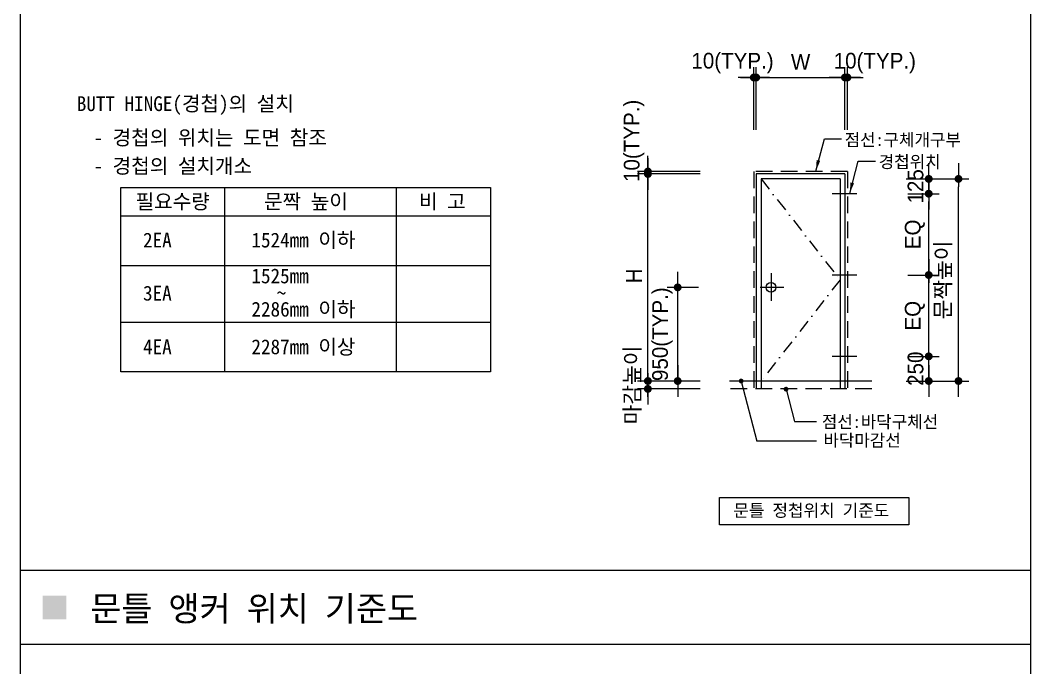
# Model space of a CAD drawing. Header units: millimetres. Extents: x 3752 to 81841, y 4485 to 53170.
# Drawn here: x 3794 to 23090, y 21894 to 34260 of the extents above; entities that cross this region are included whole.
import ezdxf

# ---------------------------------------------------------------- set-up
doc = ezdxf.new("R2010")
doc.units = ezdxf.units.MM
doc.header["$LTSCALE"] = 50
for name, pattern in [('CENTER', [65, 60, -2, 1, -2]), ('DASHDOT', [1, 0.5, -0.25, 0, -0.25]), ('HIDDEN', [9.525, 6.35, -3.175])]:
    doc.linetypes.add(name, pattern=pattern)
for name, color, linetype in [('A-CNTL', 1, 'CENTER'), ('A-DIMS', 7, 'Continuous'), ('A-DWXK-OPEN', 1, 'CENTER'), ('A-ELEV-LIN2', 7, 'Continuous'), ('A-MKXS-LEAD', 7, 'Continuous'), ('A-XXXX-SYMB', 7, 'Continuous'), ('A-XXXX-TABL', 7, 'Continuous'), ('A-XXXX-TXT2', 3, 'Continuous'), ('DIMM', 7, 'Continuous'), ('FIN2', 6, 'Continuous'), ('SECT1', 5, 'Continuous')]:
    doc.layers.add(name, color=color, linetype=linetype)
doc.styles.add('돋움', font='')
doc.styles.add('돋움3', font='', dxfattribs={"width": 0.8})
doc.styles.add('돋움체', font='')
doc.styles.get('돋움').set_extended_font_data('Dotum')
doc.styles.get('돋움3').set_extended_font_data('Dotum')
doc.styles.get('돋움체').set_extended_font_data('DotumChe')
doc.dimstyles.new('CDIM', dxfattribs={"dimscale": 100, "dimtxt": 3, "dimasz": 1, "dimexe": 2, "dimexo": 1, "dimgap": 1, "dimtad": 1, "dimdec": 0, "dimrnd": 0.5, "dimzin": 0, "dimdsep": 32, "dimtxsty": '돋움3', "dimblk1": '_CIDOT', "dimblk2": '_CIDOT', "dimsah": 1, "dimcen": 5.5, "dimclrd": 2, "dimclre": 2, "dimclrt": 7, "dimadec": 0, "dimazin": 0, "dimtfac": 1, "dimtdec": 0, "dimtix": 1, "dimtmove": 2, "dimatfit": 1, "dimldrblk": 'DOT', "dimfxl": 1, "dimtolj": 1, "dimtzin": 0, "dimlwd": -1, "dimarcsym": 0})

# ---------------------------------------------------------------- blocks, each defined once
blk = doc.blocks.new('_CIDOT')
at = {"color": 0, "linetype": 'ByBlock'}
blk.add_line((2, 0), (-1, 0), dxfattribs=at)
at = {"color": 0, "linetype": 'ByBlock', "const_width": 0.5}
blk.add_lwpolyline([(-0.25, 0, 1), (0.25, 0, 1)], format="xyb", close=True, dxfattribs=at)
blk = doc.blocks.new('*D127')
at = {"layer": 'A-DIMS', "lineweight": -2, "transparency": 16777216}
for p, q in [((17848, 32166), (17848, 33366)), ((19542, 32166), (19542, 33366))]:
    blk.add_line(p, q, dxfattribs=at)
at = {"layer": 'A-DIMS', "transparency": 16777216}
blk.add_line((17998, 33166), (19392, 33166), dxfattribs=at)
at = {"layer": 'A-DIMS', "transparency": 16777216, "xscale": 150, "yscale": 150, "zscale": 150, "rotation": 180}
blk.add_blockref('_CIDOT', (17848, 33166), dxfattribs=at)
at = {"layer": 'A-DIMS', "transparency": 16777216, "xscale": 150, "yscale": 150, "zscale": 150}
blk.add_blockref('_CIDOT', (19542, 33166), dxfattribs=at)
at = {"layer": 'A-DIMS', "color": 3, "transparency": 16777216, "insert": (18695, 33465), "char_height": 300, "attachment_point": 5, "style": '돋움'}
blk.add_mtext('\\A1;W', dxfattribs=at)
blk = doc.blocks.new('_Dot')
at = {"color": 0, "linetype": 'ByBlock', "lineweight": -2}
blk.add_line((-0.5, 0), (-1, 0), dxfattribs=at)
at = {"color": 0, "linetype": 'ByBlock', "const_width": 0.5}
blk.add_lwpolyline([(-0.25, 0, 1), (0.25, 0, 1)], format="xyb", close=True, dxfattribs=at)
blk = doc.blocks.new('*D128')
at = {"layer": 'A-DIMS', "lineweight": -2, "transparency": 16777216}
for p, q in [((19542, 32166), (19542, 33366)), ((19589, 32166), (19589, 33366))]:
    blk.add_line(p, q, dxfattribs=at)
at = {"layer": 'A-DIMS', "transparency": 16777216}
for p, q in [((19392, 33166), (19242, 33166)), ((19542, 33166), (19589, 33166)), ((19739, 33166), (19889, 33166))]:
    blk.add_line(p, q, dxfattribs=at)
at = {"layer": 'A-DIMS', "transparency": 16777216, "xscale": 150, "yscale": 150, "zscale": 150, "rotation": 180}
blk.add_blockref('_CIDOT', (19589, 33166), dxfattribs=at)
at = {"layer": 'A-DIMS', "transparency": 16777216, "xscale": 150, "yscale": 150, "zscale": 150}
blk.add_blockref('_CIDOT', (19542, 33166), dxfattribs=at)
at = {"layer": 'A-DIMS', "color": 3, "transparency": 16777216, "insert": (20112, 33441), "char_height": 300, "attachment_point": 5, "style": '돋움'}
blk.add_mtext('\\A1;10(TYP.)', dxfattribs=at)
blk = doc.blocks.new('*D129')
at = {"layer": 'A-DIMS', "lineweight": -2, "transparency": 16777216}
for p, q in [((17801, 32166), (17801, 33366)), ((17848, 32166), (17848, 33366))]:
    blk.add_line(p, q, dxfattribs=at)
at = {"layer": 'A-DIMS', "transparency": 16777216}
for p, q in [((17651, 33166), (17501, 33166)), ((17848, 33166), (17801, 33166)), ((17998, 33166), (18148, 33166))]:
    blk.add_line(p, q, dxfattribs=at)
at = {"layer": 'A-DIMS', "transparency": 16777216, "xscale": 150, "yscale": 150, "zscale": 150, "rotation": 180}
blk.add_blockref('_CIDOT', (17848, 33166), dxfattribs=at)
at = {"layer": 'A-DIMS', "transparency": 16777216, "xscale": 150, "yscale": 150, "zscale": 150}
blk.add_blockref('_CIDOT', (17801, 33166), dxfattribs=at)
at = {"layer": 'A-DIMS', "color": 3, "transparency": 16777216, "insert": (17395, 33441), "char_height": 300, "attachment_point": 5, "style": '돋움'}
blk.add_mtext('\\A1;10(TYP.)', dxfattribs=at)
blk = doc.blocks.new('*D130')
at = {"layer": 'A-DIMS', "lineweight": -2, "transparency": 16777216}
for p, q in [((16779, 31323), (15579, 31323)), ((16779, 27370), (15579, 27370))]:
    blk.add_line(p, q, dxfattribs=at)
at = {"layer": 'A-DIMS', "transparency": 16777216}
blk.add_line((15779, 27520), (15779, 31173), dxfattribs=at)
at = {"layer": 'A-DIMS', "transparency": 16777216, "xscale": 150, "yscale": 150, "zscale": 150}
for p, rotation in [((15779, 31323), 90), ((15779, 27370), 270)]:
    blk.add_blockref('_CIDOT', p, dxfattribs=dict(at, rotation=rotation))
at = {"layer": 'A-DIMS', "color": 3, "transparency": 16777216, "insert": (15514, 29376), "char_height": 300, "attachment_point": 5, "rotation": 90, "style": '돋움'}
blk.add_mtext('\\A1;H', dxfattribs=at)
blk = doc.blocks.new('*D131')
at = {"layer": 'A-DIMS', "transparency": 16777216}
for p, q in [((16348, 29308), (16348, 29458)), ((16348, 27370), (16348, 29158)), ((16348, 27220), (16348, 27070))]:
    blk.add_line(p, q, dxfattribs=at)
at = {"layer": 'A-DIMS', "lineweight": -2, "transparency": 16777216}
for p, q in [((16748, 29158), (16148, 29158)), ((16748, 27370), (16148, 27370))]:
    blk.add_line(p, q, dxfattribs=at)
at = {"layer": 'A-DIMS', "transparency": 16777216, "xscale": 150, "yscale": 150, "zscale": 150}
for p, rotation in [((16348, 29158), 270), ((16348, 27370), 90)]:
    blk.add_blockref('_CIDOT', p, dxfattribs=dict(at, rotation=rotation))
at = {"layer": 'A-DIMS', "color": 3, "transparency": 16777216, "insert": (16056, 28264), "char_height": 300, "attachment_point": 5, "rotation": 90, "style": '돋움'}
blk.add_mtext('\\A1;950(TYP.)', dxfattribs=at)
blk = doc.blocks.new('*D132')
at = {"layer": 'A-DIMS', "transparency": 16777216}
for p, q in [((15779, 27520), (15779, 27670)), ((15779, 27219), (15779, 27370)), ((15779, 27069), (15779, 26919))]:
    blk.add_line(p, q, dxfattribs=at)
at = {"layer": 'A-DIMS', "lineweight": -2, "transparency": 16777216}
for p, q in [((16779, 27370), (15579, 27370)), ((16779, 27219), (15579, 27219))]:
    blk.add_line(p, q, dxfattribs=at)
at = {"layer": 'A-DIMS', "transparency": 16777216, "xscale": 150, "yscale": 150, "zscale": 150}
for p, rotation in [((15779, 27370), 270), ((15779, 27219), 90)]:
    blk.add_blockref('_CIDOT', p, dxfattribs=dict(at, rotation=rotation))
at = {"layer": 'A-DIMS', "color": 3, "transparency": 16777216, "insert": (15495, 27295), "char_height": 300, "attachment_point": 5, "rotation": 90, "style": '돋움'}
blk.add_mtext('\\A1;마감높이', dxfattribs=at)
blk = doc.blocks.new('*D133')
at = {"layer": 'A-DIMS', "transparency": 16777216}
for p, q in [((15779, 31520), (15779, 31670)), ((15779, 31323), (15779, 31370)), ((15779, 31173), (15779, 31023))]:
    blk.add_line(p, q, dxfattribs=at)
at = {"layer": 'A-DIMS', "lineweight": -2, "transparency": 16777216}
for p, q in [((16779, 31370), (15579, 31370)), ((16779, 31323), (15579, 31323))]:
    blk.add_line(p, q, dxfattribs=at)
at = {"layer": 'A-DIMS', "transparency": 16777216, "xscale": 150, "yscale": 150, "zscale": 150}
for p, rotation in [((15779, 31323), 90), ((15779, 31370), 270)]:
    blk.add_blockref('_CIDOT', p, dxfattribs=dict(at, rotation=rotation))
at = {"layer": 'A-DIMS', "color": 3, "transparency": 16777216, "insert": (15514, 31956), "char_height": 300, "attachment_point": 5, "rotation": 90, "style": '돋움'}
blk.add_mtext('\\A1;10(TYP.)', dxfattribs=at)
blk = doc.blocks.new('*D134')
at = {"layer": 'A-DIMS', "transparency": 16777216}
for p, q in [((21142, 27991), (21142, 28141)), ((21142, 27370), (21142, 27841)), ((21142, 27220), (21142, 27070))]:
    blk.add_line(p, q, dxfattribs=at)
at = {"layer": 'A-DIMS', "lineweight": -2, "transparency": 16777216}
for p, q in [((20742, 27841), (21342, 27841)), ((20742, 27370), (21342, 27370))]:
    blk.add_line(p, q, dxfattribs=at)
at = {"layer": 'A-DIMS', "transparency": 16777216, "xscale": 150, "yscale": 150, "zscale": 150}
for p, rotation in [((21142, 27841), 270), ((21142, 27370), 90)]:
    blk.add_blockref('_CIDOT', p, dxfattribs=dict(at, rotation=rotation))
at = {"layer": 'A-DIMS', "color": 3, "transparency": 16777216, "insert": (20891, 27605), "char_height": 300, "attachment_point": 5, "rotation": 90, "style": '돋움'}
blk.add_mtext('\\A1;250', dxfattribs=at)
blk = doc.blocks.new('*D135')
at = {"layer": 'A-DIMS', "lineweight": -2, "transparency": 16777216}
for p, q in [((20742, 29394), (21342, 29394)), ((20742, 27841), (21342, 27841))]:
    blk.add_line(p, q, dxfattribs=at)
at = {"layer": 'A-DIMS', "transparency": 16777216}
blk.add_line((21142, 27991), (21142, 29244), dxfattribs=at)
at = {"layer": 'A-DIMS', "transparency": 16777216, "xscale": 150, "yscale": 150, "zscale": 150}
for p, rotation in [((21142, 29394), 90), ((21142, 27841), 270)]:
    blk.add_blockref('_CIDOT', p, dxfattribs=dict(at, rotation=rotation))
at = {"layer": 'A-DIMS', "color": 3, "transparency": 16777216, "insert": (20877, 28617), "char_height": 300, "attachment_point": 5, "rotation": 90, "style": '돋움'}
blk.add_mtext('\\A1;EQ', dxfattribs=at)
blk = doc.blocks.new('*D136')
at = {"layer": 'A-DIMS', "lineweight": -2, "transparency": 16777216}
for p, q in [((20742, 30947), (21342, 30947)), ((20742, 29394), (21342, 29394))]:
    blk.add_line(p, q, dxfattribs=at)
at = {"layer": 'A-DIMS', "transparency": 16777216}
blk.add_line((21142, 29544), (21142, 30797), dxfattribs=at)
at = {"layer": 'A-DIMS', "transparency": 16777216, "xscale": 150, "yscale": 150, "zscale": 150}
for p, rotation in [((21142, 30947), 90), ((21142, 29394), 270)]:
    blk.add_blockref('_CIDOT', p, dxfattribs=dict(at, rotation=rotation))
at = {"layer": 'A-DIMS', "color": 3, "transparency": 16777216, "insert": (20877, 30170), "char_height": 300, "attachment_point": 5, "rotation": 90, "style": '돋움'}
blk.add_mtext('\\A1;EQ', dxfattribs=at)
blk = doc.blocks.new('*D137')
at = {"layer": 'A-DIMS', "transparency": 16777216}
for p, q in [((21142, 31379), (21142, 31529)), ((21142, 30947), (21142, 31229)), ((21142, 30797), (21142, 30647))]:
    blk.add_line(p, q, dxfattribs=at)
at = {"layer": 'A-DIMS', "lineweight": -2, "transparency": 16777216}
for p, q in [((20742, 31229), (21342, 31229)), ((20742, 30947), (21342, 30947))]:
    blk.add_line(p, q, dxfattribs=at)
at = {"layer": 'A-DIMS', "transparency": 16777216, "xscale": 150, "yscale": 150, "zscale": 150}
for p, rotation in [((21142, 31229), 270), ((21142, 30947), 90)]:
    blk.add_blockref('_CIDOT', p, dxfattribs=dict(at, rotation=rotation))
at = {"layer": 'A-DIMS', "color": 3, "transparency": 16777216, "insert": (20891, 31088), "char_height": 300, "attachment_point": 5, "rotation": 90, "style": '돋움'}
blk.add_mtext('\\A1;125', dxfattribs=at)
blk = doc.blocks.new('*D138')
at = {"layer": 'A-DIMS', "lineweight": -2, "transparency": 16777216}
for p, q in [((20710, 31229), (21910, 31229)), ((20710, 27370), (21910, 27370))]:
    blk.add_line(p, q, dxfattribs=at)
at = {"layer": 'A-DIMS', "transparency": 16777216}
blk.add_line((21710, 27520), (21710, 31079), dxfattribs=at)
at = {"layer": 'A-DIMS', "transparency": 16777216, "xscale": 150, "yscale": 150, "zscale": 150}
for p, rotation in [((21710, 31229), 90), ((21710, 27370), 270)]:
    blk.add_blockref('_CIDOT', p, dxfattribs=dict(at, rotation=rotation))
at = {"layer": 'A-DIMS', "color": 3, "transparency": 16777216, "insert": (21426, 29300), "char_height": 300, "attachment_point": 5, "rotation": 90, "style": '돋움'}
blk.add_mtext('\\A1;문짝높이', dxfattribs=at)

msp = doc.modelspace()

# ---------------------------------------------------------------- linework, layer by layer
at = {"layer": 'A-CNTL'}
for p, q in [((18130.4, 29430.3), (18130.4, 28900.2)), ((18373.6, 29158.5), (17924.7, 29158.5))]:
    msp.add_line(p, q, dxfattribs=at)
at = {"layer": 'A-DWXK-OPEN', "linetype": 'DASHDOT', "ltscale": 10}
for p, q in [((17942.1, 31229.3), (19448.2, 29299.6)), ((19448.2, 29299.6), (17942.1, 27370))]:
    msp.add_line(p, q, dxfattribs=at)
at = {"layer": 'A-ELEV-LIN2', "linetype": 'Continuous'}
for p, q in [((19542.3, 31323.4), (17848, 31323.4)), ((17848, 31323.4), (17848, 27219.4)), ((19542.3, 31323.4), (19542.3, 27219.4)), ((19448.2, 31229.3), (17942.1, 31229.3)), ((17942.1, 31229.3), (17942.1, 27219.4)), ((19448.2, 31229.3), (19448.2, 27219.4))]:
    msp.add_line(p, q, dxfattribs=at)
msp.add_circle((18130.4, 29158.5), 94.1, dxfattribs=at)
at = {"layer": 'A-MKXS-LEAD'}
for p, q in [((18986.3, 31378.7, 0), (19148.7, 31993.9, 0)), ((19148.7, 31993.9, 0), (19477.6, 31993.9, 0)), ((19633.1, 30952.1, 0), (19795.6, 31567.3, 0)), ((19795.6, 31567.3, 0), (20124.4, 31567.3, 0)), ((17559.4, 27370), (17862.1, 26223.9)), ((18418.1, 27214.7, 0), (18580.6, 26599.6, 0)), ((18580.6, 26599.6, 0), (19000.4, 26599.6, 0)), ((19000.4, 26223.9), (17862.1, 26223.9))]:
    msp.add_line(p, q, dxfattribs=at)
at = {"layer": 'A-MKXS-LEAD', "const_width": 45.6}
msp.add_lwpolyline([(17536.6, 27370, 1), (17582.2, 27370, 1)], format="xyb", close=True, dxfattribs=at)
at = {"layer": 'A-MKXS-LEAD', "const_width": 45.6, "elevation": 0}
msp.add_lwpolyline([(18395.3, 27214.7, 1), (18440.9, 27214.7, 1)], format="xyb", close=True, dxfattribs=at)
at = {"layer": 'A-MKXS-LEAD'}
for points in [[(19001.4, 31589.6, 0), (19069, 31573.3, 0), (18986.3, 31378.7, 0)], [(19648.3, 31162.9, 0), (19715.9, 31146.6, 0), (19633.1, 30952.1, 0)]]:
    msp.add_solid(points, dxfattribs=at)
at = {"layer": 'A-XXXX-SYMB'}
for p, q in [((19768.5, 30946.9), (19297.6, 30946.9)), ((19768.5, 29393.8), (19297.6, 29393.8)), ((19768.5, 27840.7), (19297.6, 27840.7))]:
    msp.add_line(p, q, dxfattribs=at)
msp.add_solid([(4225.8, 23272.3), (4677.6, 23272.3), (4225.8, 22820.5), (4677.6, 22820.5)], dxfattribs=at)
at = {"layer": 'A-XXXX-TABL', "color": 3}
for p, q in [((3794, 51867.4), (3794, 4485.2)), ((23090.4, 4485.2), (23090.4, 51867.4)), ((23090.4, 23752.4), (3794, 23752.4)), ((23090.4, 22340.5), (3794, 22340.5))]:
    msp.add_line(p, q, dxfattribs=at)
at = {"layer": 'A-XXXX-TABL'}
for p, q in [((7695.6, 31062.6), (7695.6, 27545.1)), ((10973.3, 31062.6), (10973.3, 27545.1)), ((5714.7, 30521.4), (12771.5, 30521.4)), ((5714.7, 29574.5), (12771.5, 29574.5)), ((5714.7, 28492), (12771.5, 28492))]:
    msp.add_line(p, q, dxfattribs=at)
for points in [[(5714.7, 31062.6), (12771.5, 31062.6), (12771.5, 27545.1), (5714.7, 27545.1)], [(17147, 25146.9), (20761.5, 25146.9), (20761.5, 24621.1), (17147, 24621.1)]]:
    msp.add_lwpolyline(points, close=True, dxfattribs=at)
at = {"layer": 'DIMM'}
msp.add_line((17800.9, 33165.6), (19589.4, 33165.6), dxfattribs=at)
at = {"layer": 'FIN2'}
msp.add_line((20055.7, 27370), (17334.6, 27370), dxfattribs=at)
at = {"layer": 'SECT1', "linetype": 'HIDDEN'}
for p, q in [((19589.4, 31370.5), (17800.9, 31370.5)), ((17800.9, 31370.5), (17800.9, 27219.4)), ((19589.4, 31370.5), (19589.4, 27219.4)), ((20055.7, 27219.4), (17334.6, 27219.4))]:
    msp.add_line(p, q, dxfattribs=at)

# ---------------------------------------------------------------- texts
at = {"layer": 'A-XXXX-TXT2', "style": '돋움체'}
for s, height, p in [('BUTT HINGE(경첩)의 설치', 282.386, (4874.5, 32525.2)), ('- 경첩의 위치는 도면 참조', 282.386, (5193.1, 31876)), ('점선:구체개구부', 235.32, (19536.8, 31858.5)), ('- 경첩의 설치개소', 282.39, (5193.1, 31335.1)), ('경첩위치', 235.32, (20187.1, 31437.9)), ('필요수량', 282.39, (5997.1, 30656.6)), ('문짝 높이', 282.39, (8450.1, 30656.6)), ('비 고', 282.39, (11409.1, 30656.6)), ('2EA', 282.39, (6139.3, 29919.9)), ('1524mm 이하', 282.39, (8209.1, 29919.9)), ('1525mm', 282.39, (8209.1, 29235.6)), ('3EA', 282.39, (6139.3, 28906.3)), ('~', 282.4, (8690.7, 28909.3)), ('2286mm 이하', 282.39, (8209.1, 28600.1)), ('2287mm 이상', 282.39, (8209.1, 27882.2)), ('4EA', 282.39, (6139.3, 27882.2)), ('점선:바닥구체선', 235.32, (19100.7, 26475.4)), ('바닥마감선', 235.32, (19131.3, 26120.9)), ('문틀 정첩위치 기준도', 236.58, (17410.6, 24779.7)), ('문틀 앵커 위치 기준도', 473.16, (5131.2, 22788.7))]:
    msp.add_text(s, height=height, dxfattribs=at).set_placement(p)

# ---------------------------------------------------------------- dimensions: what is measured, and where the dimension line sits
at = {"layer": 'A-DIMS'}
for base, p1, p2, angle, text, picture, middle in [((17800.9, 33166.2), (17848, 31286), (17800.9, 31286), 180, '10(TYP.)', '*D129', (17394.8, 33441.4)), ((15779.5, 31370.5), (17565.5, 31323.4), (17565.5, 31370.5), 90, '10(TYP.)', '*D133', (15513.8, 31955.9)), ((15779.5, 31323.4), (17565.5, 27370), (17565.5, 31323.4), 90, 'H', '*D130', (15513.8, 29375.8))]:
    dim = msp.add_linear_dim(base=base, p1=p1, p2=p2, angle=angle, text=text, dimstyle='CDIM', override={"dimasz": 1.5, "dimtxsty": '돋움', "dimclrd": 256, "dimclre": 256, "dimclrt": 3, "dimfxl": 10, "dimfxlon": 1}, dxfattribs=at)
    dim.commit()
    dim.dimension.update_dxf_attribs({"geometry": picture, "text_midpoint": middle, "dimtype": 160})
for base, p1, p2, text, picture, middle in [((19542.3, 33166.2), (17848, 31286), (19542.3, 31286), 'W', '*D127', (18695.1, 33464.8)), ((19589.4, 33166.2), (19542.3, 31286), (19589.4, 31286), '10(TYP.)', '*D128', (20112.3, 33441.4))]:
    dim = msp.add_linear_dim(base=base, p1=p1, p2=p2, text=text, dimstyle='CDIM', override={"dimasz": 1.5, "dimtxsty": '돋움', "dimclrd": 256, "dimclre": 256, "dimclrt": 3, "dimfxl": 10, "dimfxlon": 1}, dxfattribs=at)
    dim.commit()
    dim.dimension.update_dxf_attribs({"geometry": picture, "text_midpoint": middle, "dimtype": 160})
for base, p1, p2, text, override, picture, middle in [((21141.7, 31229.3), (19924.4, 30946.9), (19924.4, 31229.3), '125', {"dimasz": 1.5, "dimtxsty": '돋움', "dimclrd": 256, "dimclre": 256, "dimclrt": 3, "dimfxl": 4, "dimfxlon": 1}, '*D137', (20891.5, 31088.1)), ((21710.5, 31229.3), (20168.6, 27370), (20168.6, 31229.3), '문짝높이', {"dimasz": 1.5, "dimtxsty": '돋움', "dimclrd": 256, "dimclre": 256, "dimclrt": 3, "dimfxl": 10, "dimfxlon": 1}, '*D138', (21426.3, 29299.6)), ((21141.7, 30946.9), (19924.4, 29393.8), (19924.4, 30946.9), 'EQ', {"dimasz": 1.5, "dimtxsty": '돋움', "dimclrd": 256, "dimclre": 256, "dimclrt": 3, "dimfxl": 4, "dimfxlon": 1}, '*D136', (20876.8, 30170.3)), ((21141.7, 29393.8), (19924.4, 27840.7), (19924.4, 29393.8), 'EQ', {"dimasz": 1.5, "dimtxsty": '돋움', "dimclrd": 256, "dimclre": 256, "dimclrt": 3, "dimfxl": 4, "dimfxlon": 1}, '*D135', (20876.8, 28617.2)), ((16348.2, 29158.5), (17565.5, 27370), (17565.5, 29158.5), '950(TYP.)', {"dimasz": 1.5, "dimtxsty": '돋움', "dimclrd": 256, "dimclre": 256, "dimclrt": 3, "dimfxl": 4, "dimfxlon": 1}, '*D131', (16055.9, 28264.2)), ((15779.5, 27370), (17565.5, 27219.4), (17565.5, 27370), '마감높이', {"dimasz": 1.5, "dimtxsty": '돋움', "dimclrd": 256, "dimclre": 256, "dimclrt": 3, "dimfxl": 10, "dimfxlon": 1}, '*D132', (15495.3, 27294.7)), ((21141.7, 27840.7), (19924.4, 27370), (19924.4, 27840.7), '250', {"dimasz": 1.5, "dimtxsty": '돋움', "dimclrd": 256, "dimclre": 256, "dimclrt": 3, "dimfxl": 4, "dimfxlon": 1}, '*D134', (20891.5, 27605.3))]:
    dim = msp.add_linear_dim(base=base, p1=p1, p2=p2, angle=90, text=text, dimstyle='CDIM', override=override, dxfattribs=at)
    dim.commit()
    dim.dimension.update_dxf_attribs({"geometry": picture, "text_midpoint": middle})

doc.saveas('drawing.dxf')
